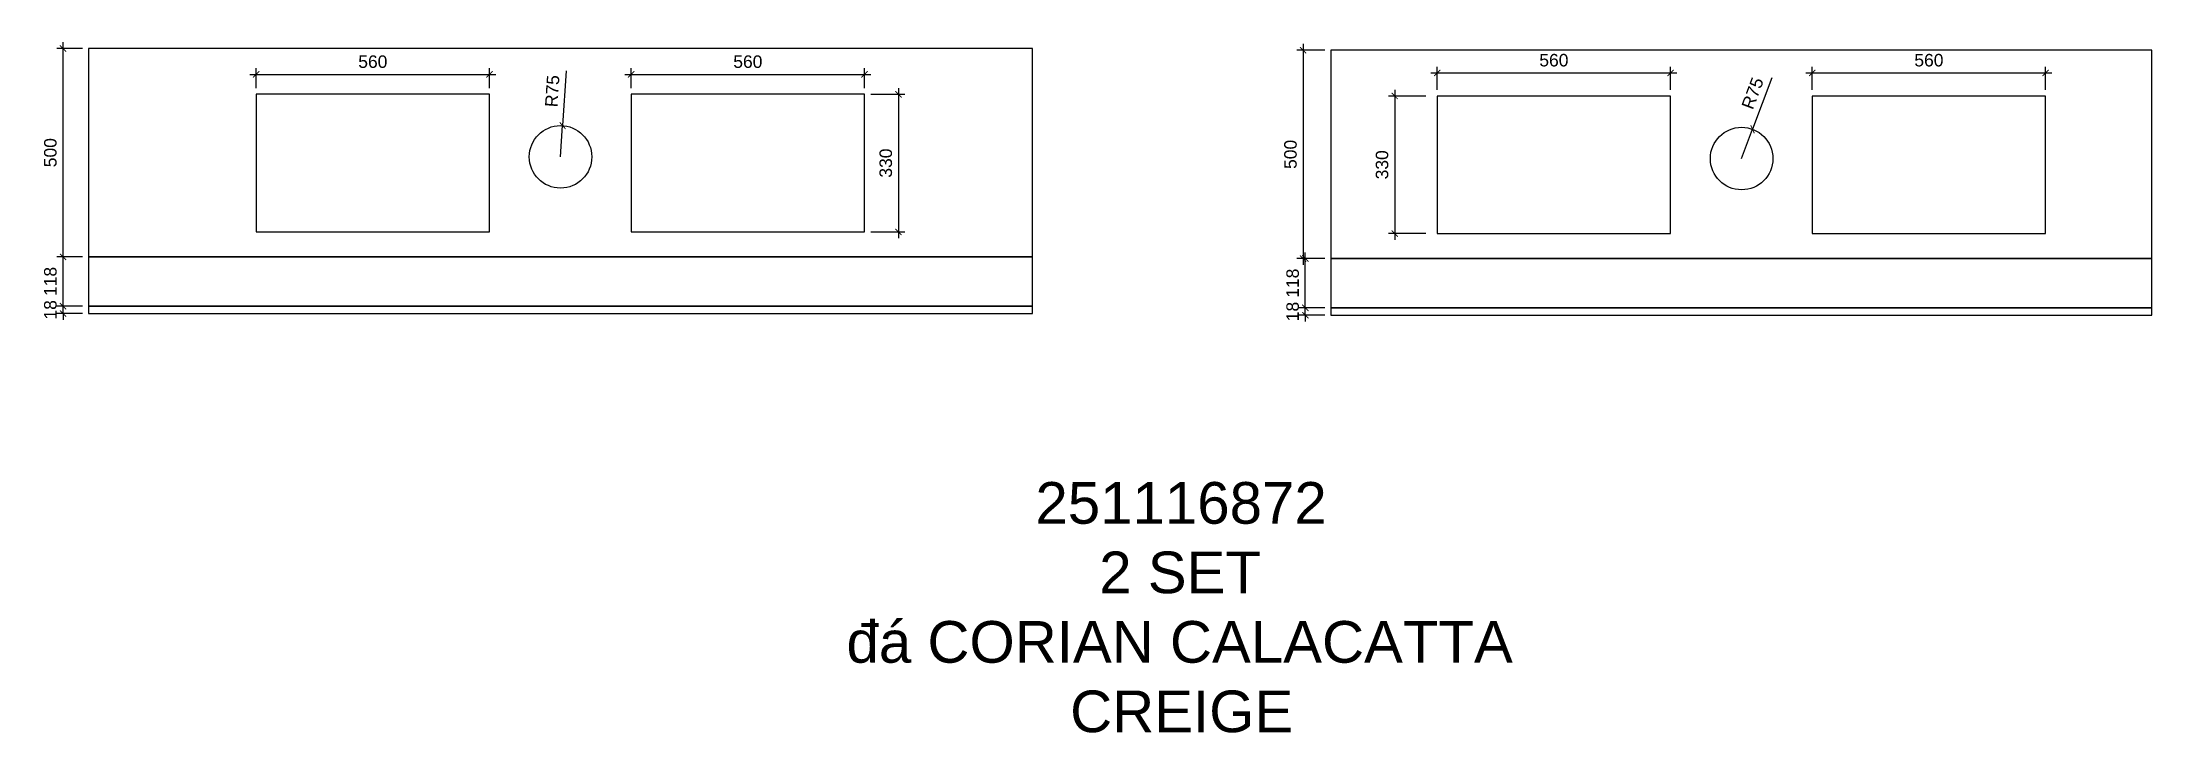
# Model space of a CAD drawing. Header units: millimetres. Extents: x 211 to 5273, y 559 to 2216.
import ezdxf

# ---------------------------------------------------------------- set-up
doc = ezdxf.new("R2010")
doc.units = ezdxf.units.MM
doc.layers.get('DEFPOINTS').update_dxf_attribs({"color": 250})
doc.styles.add('Arial', font='arial.ttf')
doc.styles.get("Standard").update_dxf_attribs({"font": 'arial.ttf'})
doc.dimstyles.new('1.15AA', dxfattribs={"dimscale": 15, "dimtxt": 2, "dimasz": 1, "dimexe": 1, "dimexo": 1, "dimgap": 1, "dimtad": 1, "dimdec": 0, "dimtxsty": 'Arial', "dimblk": 'ARCHTICK', "dimcen": 1.5, "dimdle": 1, "dimclrd": 256, "dimclre": 256, "dimclrt": 7, "dimadec": 0, "dimazin": 0, "dimtfac": 1, "dimtdec": 0, "dimtix": 1, "dimtmove": 2, "dimatfit": 3, "dimldrblk": 'DOT', "dimfxl": 1, "dimarcsym": 0})

# ---------------------------------------------------------------- blocks, each defined once
blk = doc.blocks.new('_ArchTick')
at = {"color": 0, "linetype": 'ByBlock', "lineweight": 0, "const_width": 0.15}
blk.add_lwpolyline([(-0.5, -0.5), (0.5, 0.5)], dxfattribs=at)
blk = doc.blocks.new('*D18')
at = {"lineweight": -2}
for p, q in [((307, 2200.7), (245.6, 2200.7)), ((260.6, 1685.7), (260.6, 2215.7)), ((307, 1700.7), (245.6, 1700.7))]:
    blk.add_line(p, q, dxfattribs=at)
at = {"layer": 'DEFPOINTS', "color": 0}
for p in [(260.6, 2200.7), (322, 2200.7), (322, 1700.7)]:
    blk.add_point(p, dxfattribs=at)
at = {"lineweight": -2, "xscale": 15, "yscale": 15, "zscale": 15}
for p, rotation in [((260.6, 2200.7), 90), ((260.6, 1700.7), 270)]:
    blk.add_blockref('_ArchTick', p, dxfattribs=dict(at, rotation=rotation))
at = {"color": 7, "insert": (230.3, 1950.7), "char_height": 30, "attachment_point": 5, "rotation": 90, "style": 'Arial'}
blk.add_mtext('500', dxfattribs=at)
blk = doc.blocks.new('_Dot')
at = {"color": 0, "linetype": 'ByBlock', "lineweight": -2}
blk.add_line((-0.5, 0), (-1, 0), dxfattribs=at)
at = {"color": 0, "linetype": 'ByBlock', "const_width": 0.5}
blk.add_lwpolyline([(-0.25, 0, 1), (0.25, 0, 1)], format="xyb", close=True, dxfattribs=at)
blk = doc.blocks.new('*D19')
at = {"lineweight": -2}
for p, q in [((3288.4, 2196.6), (3221.7, 2196.6)), ((3236.7, 2211.6), (3236.7, 1681.6)), ((3288.4, 1696.6), (3221.7, 1696.6))]:
    blk.add_line(p, q, dxfattribs=at)
at = {"layer": 'DEFPOINTS', "color": 0}
for p in [(3303.4, 2196.6), (3236.7, 1696.6), (3303.4, 1696.6)]:
    blk.add_point(p, dxfattribs=at)
at = {"lineweight": -2, "xscale": 15, "yscale": 15, "zscale": 15}
for p, rotation in [((3236.7, 2196.6), 90), ((3236.7, 1696.6), 270)]:
    blk.add_blockref('_ArchTick', p, dxfattribs=dict(at, rotation=rotation))
at = {"color": 7, "insert": (3206.4, 1946.6), "char_height": 30, "attachment_point": 5, "rotation": 90, "style": 'Arial'}
blk.add_mtext('500', dxfattribs=at)
blk = doc.blocks.new('*D22')
at = {"lineweight": -2}
for p in [(1468.4, 2147.2), (1454.5, 1940.7)]:
    blk.add_line(p, (1459.5, 2015.6), dxfattribs=at)
at = {"layer": 'DEFPOINTS', "color": 0}
for p in [(1459.5, 2015.6), (1454.5, 1940.7)]:
    blk.add_point(p, dxfattribs=at)
at = {"lineweight": -2, "xscale": 15, "yscale": 15, "zscale": 15, "rotation": 266.1576182872667}
blk.add_blockref('_ArchTick', (1459.5, 2015.6), dxfattribs=at)
at = {"color": 7, "insert": (1434.8, 2098.4), "char_height": 30, "attachment_point": 5, "rotation": 86.1576, "style": 'Arial'}
blk.add_mtext('R75', dxfattribs=at)
blk = doc.blocks.new('*D20')
at = {"lineweight": -2}
for p, q in [((1609, 2138.6), (2199, 2138.6)), ((1624, 2105.7), (1624, 2153.6)), ((2184, 2105.7), (2184, 2153.6))]:
    blk.add_line(p, q, dxfattribs=at)
at = {"layer": 'DEFPOINTS', "color": 0}
for p in [(2184, 2138.6), (1624, 2090.7), (2184, 2090.7)]:
    blk.add_point(p, dxfattribs=at)
at = {"lineweight": -2, "xscale": 15, "yscale": 15, "zscale": 15, "rotation": 180}
blk.add_blockref('_ArchTick', (1624, 2138.6), dxfattribs=at)
at = {"lineweight": -2, "xscale": 15, "yscale": 15, "zscale": 15}
blk.add_blockref('_ArchTick', (2184, 2138.6), dxfattribs=at)
at = {"color": 7, "insert": (1904, 2168.9), "char_height": 30, "attachment_point": 5, "style": 'Arial'}
blk.add_mtext('560', dxfattribs=at)
blk = doc.blocks.new('*D21')
at = {"lineweight": -2}
for p, q in [((2199, 2090.7), (2280.6, 2090.7)), ((2265.6, 2105.7), (2265.6, 1745.7)), ((2199, 1760.7), (2280.6, 1760.7))]:
    blk.add_line(p, q, dxfattribs=at)
at = {"layer": 'DEFPOINTS', "color": 0}
for p in [(2184, 2090.7), (2184, 1760.7), (2265.6, 1760.7)]:
    blk.add_point(p, dxfattribs=at)
at = {"lineweight": -2, "xscale": 15, "yscale": 15, "zscale": 15}
for p, rotation in [((2265.6, 2090.7), 90), ((2265.6, 1760.7), 270)]:
    blk.add_blockref('_ArchTick', p, dxfattribs=dict(at, rotation=rotation))
at = {"color": 7, "insert": (2235.2, 1925.7), "char_height": 30, "attachment_point": 5, "rotation": 90, "style": 'Arial'}
blk.add_mtext('330', dxfattribs=at)
blk = doc.blocks.new('*D23')
at = {"lineweight": -2}
for p, q in [((307, 1700.7), (245.6, 1700.7)), ((260.6, 1567.7), (260.6, 1715.7)), ((307, 1582.7), (245.6, 1582.7))]:
    blk.add_line(p, q, dxfattribs=at)
at = {"layer": 'DEFPOINTS', "color": 0}
for p in [(260.6, 1700.7), (322, 1700.7), (322, 1582.7)]:
    blk.add_point(p, dxfattribs=at)
at = {"lineweight": -2, "xscale": 15, "yscale": 15, "zscale": 15}
for p, rotation in [((260.6, 1700.7), 90), ((260.6, 1582.7), 270)]:
    blk.add_blockref('_ArchTick', p, dxfattribs=dict(at, rotation=rotation))
at = {"color": 7, "insert": (230.3, 1641.7), "char_height": 30, "attachment_point": 5, "rotation": 90, "style": 'Arial'}
blk.add_mtext('118', dxfattribs=at)
blk = doc.blocks.new('*D24')
at = {"lineweight": -2}
for p, q in [((307, 1582.7), (245.6, 1582.7)), ((260.6, 1582.7), (260.6, 1597.7)), ((260.6, 1564.7), (260.6, 1582.7)), ((307, 1564.7), (245.6, 1564.7)), ((260.6, 1564.7), (260.6, 1549.7))]:
    blk.add_line(p, q, dxfattribs=at)
at = {"layer": 'DEFPOINTS', "color": 0}
for p in [(260.6, 1582.7), (322, 1582.7), (322, 1564.7)]:
    blk.add_point(p, dxfattribs=at)
at = {"lineweight": -2, "xscale": 15, "yscale": 15, "zscale": 15}
for p, rotation in [((260.6, 1582.7), 270), ((260.6, 1564.7), 90)]:
    blk.add_blockref('_ArchTick', p, dxfattribs=dict(at, rotation=rotation))
at = {"color": 7, "insert": (230.3, 1573.7), "char_height": 30, "attachment_point": 5, "rotation": 90, "style": 'Arial'}
blk.add_mtext('18', dxfattribs=at)
blk = doc.blocks.new('*D25')
at = {"lineweight": -2}
for p, q in [((3288.4, 1696.6), (3226.9, 1696.6)), ((3241.9, 1563.6), (3241.9, 1711.6)), ((3288.4, 1578.6), (3226.9, 1578.6))]:
    blk.add_line(p, q, dxfattribs=at)
at = {"layer": 'DEFPOINTS', "color": 0}
for p in [(3241.9, 1696.6), (3303.4, 1696.6), (3303.4, 1578.6)]:
    blk.add_point(p, dxfattribs=at)
at = {"lineweight": -2, "xscale": 15, "yscale": 15, "zscale": 15}
for p, rotation in [((3241.9, 1696.6), 90), ((3241.9, 1578.6), 270)]:
    blk.add_blockref('_ArchTick', p, dxfattribs=dict(at, rotation=rotation))
at = {"color": 7, "insert": (3211.6, 1637.6), "char_height": 30, "attachment_point": 5, "rotation": 90, "style": 'Arial'}
blk.add_mtext('118', dxfattribs=at)
blk = doc.blocks.new('*D26')
at = {"lineweight": -2}
for p, q in [((3288.4, 1578.6), (3226.9, 1578.6)), ((3241.9, 1578.6), (3241.9, 1593.6)), ((3241.9, 1560.6), (3241.9, 1578.6)), ((3288.4, 1560.6), (3226.9, 1560.6)), ((3241.9, 1560.6), (3241.9, 1545.6))]:
    blk.add_line(p, q, dxfattribs=at)
at = {"layer": 'DEFPOINTS', "color": 0}
for p in [(3241.9, 1578.6), (3303.4, 1578.6), (3303.4, 1560.6)]:
    blk.add_point(p, dxfattribs=at)
at = {"lineweight": -2, "xscale": 15, "yscale": 15, "zscale": 15}
for p, rotation in [((3241.9, 1578.6), 270), ((3241.9, 1560.6), 90)]:
    blk.add_blockref('_ArchTick', p, dxfattribs=dict(at, rotation=rotation))
at = {"color": 7, "insert": (3211.6, 1569.6), "char_height": 30, "attachment_point": 5, "rotation": 90, "style": 'Arial'}
blk.add_mtext('18', dxfattribs=at)
blk = doc.blocks.new('*D27')
at = {"lineweight": -2}
for p, q in [((3543.4, 2142), (4133.4, 2142)), ((3558.4, 2101.6), (3558.4, 2157)), ((4118.4, 2101.6), (4118.4, 2157))]:
    blk.add_line(p, q, dxfattribs=at)
at = {"layer": 'DEFPOINTS', "color": 0}
for p in [(4118.4, 2142), (3558.4, 2086.6), (4118.4, 2086.6)]:
    blk.add_point(p, dxfattribs=at)
at = {"lineweight": -2, "xscale": 15, "yscale": 15, "zscale": 15, "rotation": 180}
blk.add_blockref('_ArchTick', (3558.4, 2142), dxfattribs=at)
at = {"lineweight": -2, "xscale": 15, "yscale": 15, "zscale": 15}
blk.add_blockref('_ArchTick', (4118.4, 2142), dxfattribs=at)
at = {"color": 7, "insert": (3838.4, 2172.4), "char_height": 30, "attachment_point": 5, "style": 'Arial'}
blk.add_mtext('560', dxfattribs=at)
blk = doc.blocks.new('*D28')
at = {"lineweight": -2}
for p, q in [((3531.4, 2086.6), (3441.4, 2086.6)), ((3456.4, 2101.6), (3456.4, 1741.6)), ((3531.4, 1756.6), (3441.4, 1756.6))]:
    blk.add_line(p, q, dxfattribs=at)
at = {"layer": 'DEFPOINTS', "color": 0}
for p in [(3558.4, 2086.6), (3456.4, 1756.6), (3558.4, 1756.6)]:
    blk.add_point(p, dxfattribs=at)
at = {"lineweight": -2, "xscale": 15, "yscale": 15, "zscale": 15}
for p, rotation in [((3456.4, 2086.6), 90), ((3456.4, 1756.6), 270)]:
    blk.add_blockref('_ArchTick', p, dxfattribs=dict(at, rotation=rotation))
at = {"color": 7, "insert": (3426.1, 1921.6), "char_height": 30, "attachment_point": 5, "rotation": 90, "style": 'Arial'}
blk.add_mtext('330', dxfattribs=at)
blk = doc.blocks.new('*D29')
at = {"lineweight": -2}
for p in [(4361.7, 2130.3), (4288.9, 1936.6)]:
    blk.add_line(p, (4315.2, 2006.8), dxfattribs=at)
at = {"layer": 'DEFPOINTS', "color": 0}
for p in [(4315.2, 2006.8), (4288.9, 1936.6)]:
    blk.add_point(p, dxfattribs=at)
at = {"lineweight": -2, "xscale": 15, "yscale": 15, "zscale": 15, "rotation": 249.398283848602}
blk.add_blockref('_ArchTick', (4315.2, 2006.8), dxfattribs=at)
at = {"color": 7, "insert": (4315.4, 2093.2), "char_height": 30, "attachment_point": 5, "rotation": 69.3983, "style": 'Arial'}
blk.add_mtext('R75', dxfattribs=at)
blk = doc.blocks.new('*D30')
at = {"lineweight": -2}
for p, q in [((4443.4, 2142), (5033.4, 2142)), ((4458.4, 2101.6), (4458.4, 2157)), ((5018.4, 2101.6), (5018.4, 2157))]:
    blk.add_line(p, q, dxfattribs=at)
at = {"layer": 'DEFPOINTS', "color": 0}
for p in [(5018.4, 2142), (4458.4, 2086.6), (5018.4, 2086.6)]:
    blk.add_point(p, dxfattribs=at)
at = {"lineweight": -2, "xscale": 15, "yscale": 15, "zscale": 15, "rotation": 180}
blk.add_blockref('_ArchTick', (4458.4, 2142), dxfattribs=at)
at = {"lineweight": -2, "xscale": 15, "yscale": 15, "zscale": 15}
blk.add_blockref('_ArchTick', (5018.4, 2142), dxfattribs=at)
at = {"color": 7, "insert": (4738.4, 2172.4), "char_height": 30, "attachment_point": 5, "style": 'Arial'}
blk.add_mtext('560', dxfattribs=at)
blk = doc.blocks.new('*D31')
at = {"lineweight": -2}
for p, q in [((709, 2138.6), (1299, 2138.6)), ((724, 2105.7), (724, 2153.6)), ((1284, 2105.7), (1284, 2153.6))]:
    blk.add_line(p, q, dxfattribs=at)
at = {"layer": 'DEFPOINTS', "color": 0}
for p in [(1284, 2138.6), (724, 2090.7), (1284, 2090.7)]:
    blk.add_point(p, dxfattribs=at)
at = {"lineweight": -2, "xscale": 15, "yscale": 15, "zscale": 15, "rotation": 180}
blk.add_blockref('_ArchTick', (724, 2138.6), dxfattribs=at)
at = {"lineweight": -2, "xscale": 15, "yscale": 15, "zscale": 15}
blk.add_blockref('_ArchTick', (1284, 2138.6), dxfattribs=at)
at = {"color": 7, "insert": (1004, 2168.9), "char_height": 30, "attachment_point": 5, "style": 'Arial'}
blk.add_mtext('560', dxfattribs=at)

msp = doc.modelspace()

# ---------------------------------------------------------------- linework, layer by layer
for points in [[(2587, 1700.7), (2587, 2200.7), (322, 2200.7), (322, 1700.7)], [(5273.4, 1696.6), (5273.4, 2196.6), (3303.4, 2196.6), (3303.4, 1696.6)], [(724, 1760.7), (1284, 1760.7), (1284, 2090.7), (724, 2090.7)], [(1624, 1760.7), (2184, 1760.7), (2184, 2090.7), (1624, 2090.7)], [(3558.4, 1756.6), (4118.4, 1756.6), (4118.4, 2086.6), (3558.4, 2086.6)], [(4458.4, 1756.6), (5018.4, 1756.6), (5018.4, 2086.6), (4458.4, 2086.6)], [(322, 1582.7), (2587, 1582.7), (2587, 1700.7), (322, 1700.7)], [(3303.4, 1578.6), (5273.4, 1578.6), (5273.4, 1696.6), (3303.4, 1696.6)], [(322, 1564.7), (2587, 1564.7), (2587, 1582.7), (322, 1582.7)], [(3303.4, 1560.6), (5273.4, 1560.6), (5273.4, 1578.6), (3303.4, 1578.6)]]:
    msp.add_lwpolyline(points, close=True)
for centre in [(1454.5, 1940.7), (4288.9, 1936.6)]:
    msp.add_circle(centre, 75)

# ---------------------------------------------------------------- texts
at = {"insert": (1878.1, 1160.5), "char_height": 100, "attachment_point": 1}
msp.add_mtext_dynamic_manual_height_columns('{\\W9.22579;  }251116872\\P{\\W7.46658;   }2 SET\\P{\\W6.769689; }đá CORIAN CALACATTA \\P{\\W6.86611;   }CREIGE', width=2120.116, gutter_width=12.5, heights=[0], dxfattribs=at)

# ---------------------------------------------------------------- dimensions: what is measured, and where the dimension line sits
for base, p1, p2, picture, middle in [((260.6, 2200.7), (322, 1700.7), (322, 2200.7), '*D18', (230.3, 1950.7)), ((3236.7, 1696.6), (3303.4, 2196.6), (3303.4, 1696.6), '*D19', (3206.4, 1946.6)), ((2265.6, 1760.7), (2184, 2090.7), (2184, 1760.7), '*D21', (2235.2, 1925.7)), ((3456.4, 1756.6), (3558.4, 2086.6), (3558.4, 1756.6), '*D28', (3426.1, 1921.6)), ((260.6, 1700.7), (322, 1582.7), (322, 1700.7), '*D23', (230.3, 1641.7)), ((3241.9, 1696.6), (3303.4, 1578.6), (3303.4, 1696.6), '*D25', (3211.6, 1637.6)), ((260.6, 1582.7), (322, 1564.7), (322, 1582.7), '*D24', (230.3, 1573.7)), ((3241.9, 1578.6), (3303.4, 1560.6), (3303.4, 1578.6), '*D26', (3211.6, 1569.6))]:
    dim = msp.add_linear_dim(base=base, p1=p1, p2=p2, angle=90, dimstyle='1.15AA', override={"dimfxl": 5, "dimfxlon": 1, "dimtfill": 1, "dimtfillclr": 251})
    dim.commit()
    dim.dimension.update_dxf_attribs({"geometry": picture, "text_midpoint": middle})
for base, p1, p2, picture, middle in [((1284, 2138.6), (724, 2090.7), (1284, 2090.7), '*D31', (1004, 2168.9)), ((2184, 2138.6), (1624, 2090.7), (2184, 2090.7), '*D20', (1904, 2168.9)), ((4118.4, 2142), (3558.4, 2086.6), (4118.4, 2086.6), '*D27', (3838.4, 2172.4)), ((5018.4, 2142), (4458.4, 2086.6), (5018.4, 2086.6), '*D30', (4738.4, 2172.4))]:
    dim = msp.add_linear_dim(base=base, p1=p1, p2=p2, dimstyle='1.15AA', override={"dimfxl": 5, "dimfxlon": 1, "dimtfill": 1, "dimtfillclr": 251})
    dim.commit()
    dim.dimension.update_dxf_attribs({"geometry": picture, "text_midpoint": middle})
for center, mpoint, picture, middle in [((1454.5, 1940.7), (1459.5, 2015.6), '*D22', (1434.8, 2098.4)), ((4288.9, 1936.6), (4315.2, 2006.8), '*D29', (4315.4, 2093.2))]:
    dim = msp.add_radius_dim(center=center, mpoint=mpoint, dimstyle='1.15AA', override={"dimfxl": 5, "dimfxlon": 1, "dimtfill": 1, "dimtfillclr": 251})
    dim.commit()
    dim.dimension.update_dxf_attribs({"geometry": picture, "text_midpoint": middle})

doc.saveas('drawing.dxf')
